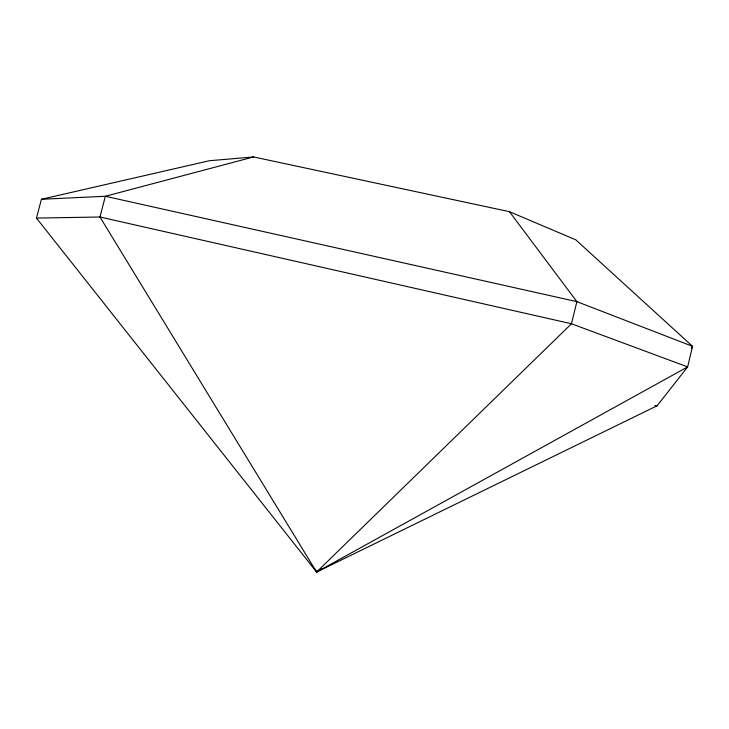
<?xml version="1.0" encoding="UTF-8"?>
<svg xmlns="http://www.w3.org/2000/svg" width="729" height="729" viewBox="0 0 729 729"><rect width="100%" height="100%" fill="white"/><g stroke="black" fill="none" stroke-linecap="round" stroke-linejoin="round"><path stroke-width="1.09" d="M36.45 218.089L41.435 199.281L209.241 160.745L253.61 156.945L509.453 211.683L575.773 239.814L692.55 346.33L687.629 366.915L657.093 405.78L316.605 572.055L36.45 218.089L99.937 216.996L571.472 323.767L687.629 366.915L316.605 572.055L99.937 216.996L105.377 196.265L253.61 156.945M691.229 348.17L692.55 346.33L576.876 301.642L105.377 196.265L41.435 199.281M314.983 569.057L316.605 572.055L571.472 323.767L576.876 301.642L509.453 211.683M316.605 572.055L321.252 568.784M654.842 405.452L657.093 405.78"/></g></svg>
